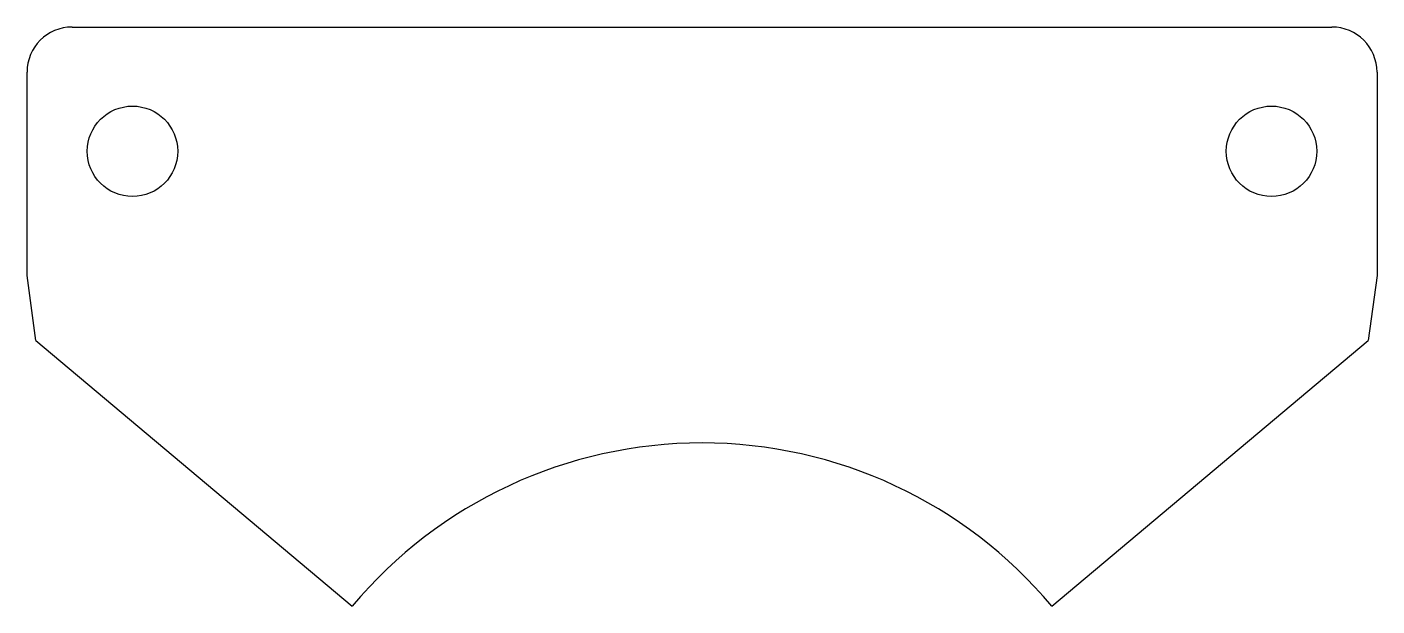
# Model space of a CAD drawing. Header units: millimetres. Extents: x -44.8 to 44.8, y 19.5 to 57.9.
import ezdxf

# ---------------------------------------------------------------- set-up
doc = ezdxf.new("R2010")
doc.units = ezdxf.units.MM

msp = doc.modelspace()

# ---------------------------------------------------------------- linework, layer by layer
at = {"color": 7, "linetype": 'Continuous', "lineweight": 25}
for p, q in [((-41.8, 57.911), (41.8, 57.911)), ((-44.8, 41.411), (-44.8, 54.911)), ((44.8, 54.911), (44.8, 41.411)), ((-44.204, 37.092), (-44.8, 41.411)), ((44.8, 41.411), (44.204, 37.092)), ((-44.204, 37.092), (-23.211, 19.476)), ((23.211, 19.476), (44.204, 37.092))]:
    msp.add_line(p, q, dxfattribs=at)
for centre in [(-37.8, 49.661), (37.8, 49.661)]:
    msp.add_circle(centre, 3, dxfattribs=at)
for centre, radius, start, end in [((-41.8, 54.911), 3, 90, 180), ((41.8, 54.911), 3, 0, 90), ((0, 0), 30.3, 40, 140)]:
    msp.add_arc(centre, radius, start, end, dxfattribs=at)

doc.saveas('drawing.dxf')
